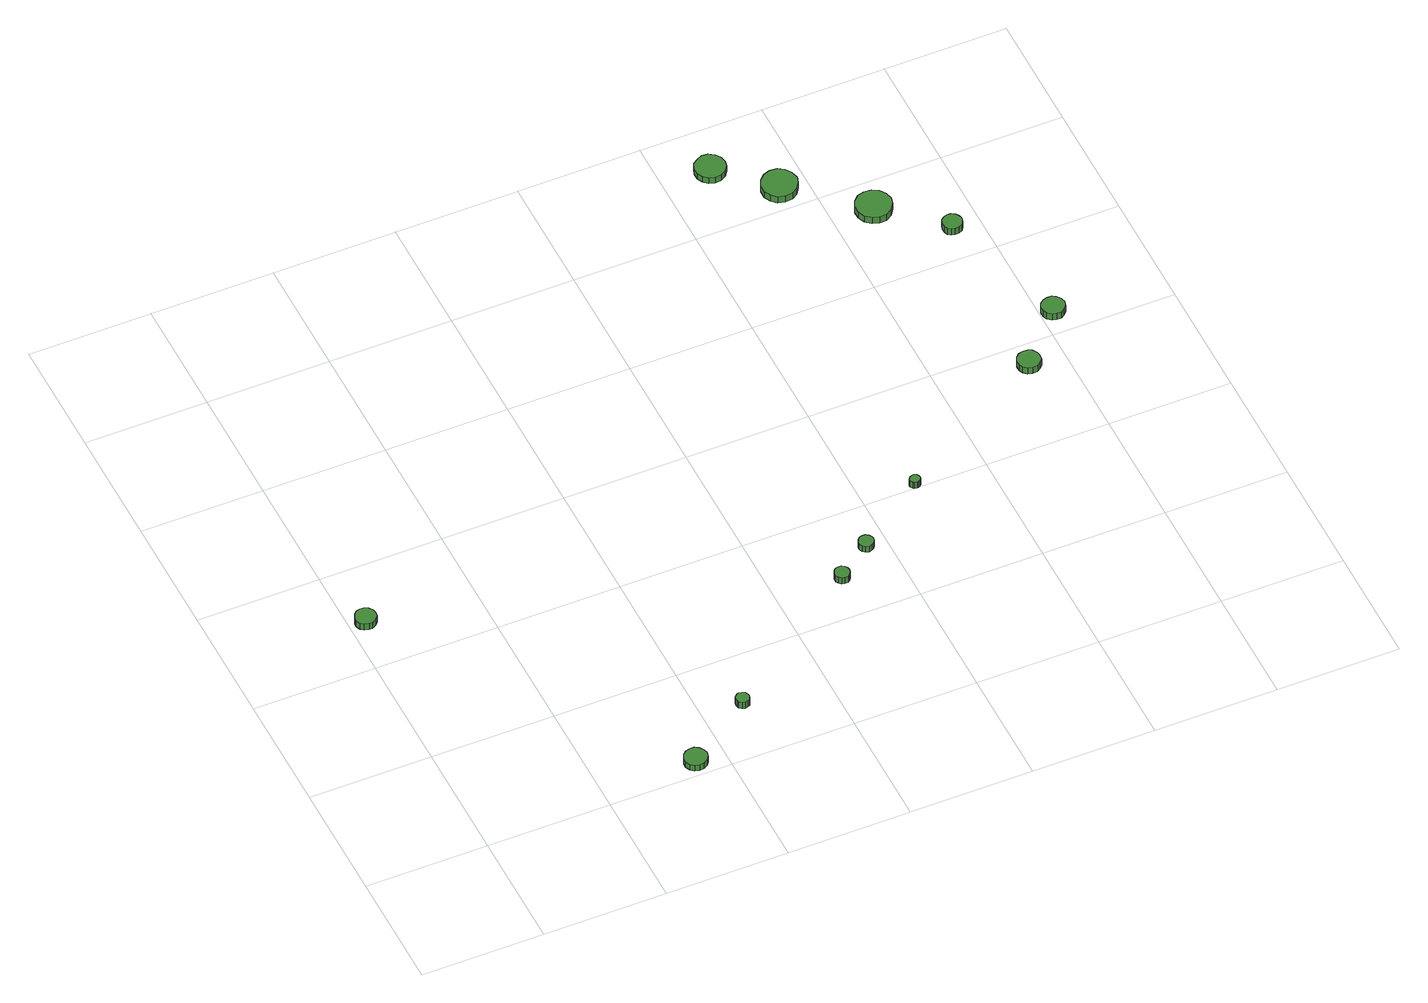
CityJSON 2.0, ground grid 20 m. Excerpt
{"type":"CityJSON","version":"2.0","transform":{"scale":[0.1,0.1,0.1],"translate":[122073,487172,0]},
"CityObjects":{
"tree1":{"type":"SolitaryVegetationObject","attributes":{"function":"something"},"geometry":[{"type":"MultiSurface","lod":"1","boundaries":[[[0,1,2,3,4,5,6,7,8,9,10,11,12,13,14]],[[15,16,17,18,19,20,21,22,23,24,25,26,27,28,29]],[[0,29,28,1]],[[1,28,27,2]],[[2,27,26,3]],[[3,26,25,4]],[[4,25,24,5]],[[5,24,23,6]],[[6,23,22,7]],[[7,22,21,8]],[[8,21,20,9]],[[9,20,19,10]],[[10,19,18,11]],[[11,18,17,12]],[[12,17,16,13]],[[13,16,15,14]],[[14,15,29,0]]]}]},
"tree2":{"type":"SolitaryVegetationObject","attributes":{"function":"something"},"geometry":[{"type":"MultiSurface","lod":"1","boundaries":[[[30,31,32,33,34,35,36,37,38,39,40,41,42,43,44]],[[45,46,47,48,49,50,51,52,53,54,55,56,57,58,59]],[[30,59,58,31]],[[31,58,57,32]],[[32,57,56,33]],[[33,56,55,34]],[[34,55,54,35]],[[35,54,53,36]],[[36,53,52,37]],[[37,52,51,38]],[[38,51,50,39]],[[39,50,49,40]],[[40,49,48,41]],[[41,48,47,42]],[[42,47,46,43]],[[43,46,45,44]],[[44,45,59,30]]]}]},
"tree3":{"type":"SolitaryVegetationObject","attributes":{"function":"something"},"geometry":[{"type":"MultiSurface","lod":"1","boundaries":[[[60,61,62,63,64,65,66,67,68,69,70,71,72,73,74]],[[75,76,77,78,79,80,81,82,83,84,85,86,87,88,89]],[[60,89,88,61]],[[61,88,87,62]],[[62,87,86,63]],[[63,86,85,64]],[[64,85,84,65]],[[65,84,83,66]],[[66,83,82,67]],[[67,82,81,68]],[[68,81,80,69]],[[69,80,79,70]],[[70,79,78,71]],[[71,78,77,72]],[[72,77,76,73]],[[73,76,75,74]],[[74,75,89,60]]]}]},
"tree4":{"type":"SolitaryVegetationObject","attributes":{"function":"something"},"geometry":[{"type":"MultiSurface","lod":"1","boundaries":[[[90,91,92,93,94,95,96,97,98,99,100,101,102,103,104]],[[105,106,107,108,109,110,111,112,113,114,115,116,117,118,119]],[[90,119,118,91]],[[91,118,117,92]],[[92,117,116,93]],[[93,116,115,94]],[[94,115,114,95]],[[95,114,113,96]],[[96,113,112,97]],[[97,112,111,98]],[[98,111,110,99]],[[99,110,109,100]],[[100,109,108,101]],[[101,108,107,102]],[[102,107,106,103]],[[103,106,105,104]],[[104,105,119,90]]]}]},
"tree5":{"type":"SolitaryVegetationObject","attributes":{"function":"something"},"geometry":[{"type":"MultiSurface","lod":"1","boundaries":[[[120,121,122,123,124,125,126,127,128,129,130,131,132,133,134]],[[135,136,137,138,139,140,141,142,143,144,145,146,147,148,149]],[[120,149,148,121]],[[121,148,147,122]],[[122,147,146,123]],[[123,146,145,124]],[[124,145,144,125]],[[125,144,143,126]],[[126,143,142,127]],[[127,142,141,128]],[[128,141,140,129]],[[129,140,139,130]],[[130,139,138,131]],[[131,138,137,132]],[[132,137,136,133]],[[133,136,135,134]],[[134,135,149,120]]]}]},
"tree6":{"type":"SolitaryVegetationObject","attributes":{"function":"something"},"geometry":[{"type":"MultiSurface","lod":"1","boundaries":[[[150,151,152,153,154,155,156,157,158,159,160,161,162,163,164]],[[165,166,167,168,169,170,171,172,173,174,175,176,177,178,179]],[[150,179,178,151]],[[151,178,177,152]],[[152,177,176,153]],[[153,176,175,154]],[[154,175,174,155]],[[155,174,173,156]],[[156,173,172,157]],[[157,172,171,158]],[[158,171,170,159]],[[159,170,169,160]],[[160,169,168,161]],[[161,168,167,162]],[[162,167,166,163]],[[163,166,165,164]],[[164,165,179,150]]]}]},
"tree7":{"type":"SolitaryVegetationObject","attributes":{"function":"something"},"geometry":[{"type":"MultiSurface","lod":"1","boundaries":[[[180,181,182,183,184,185,186,187,188,189,190,191,192,193,194]],[[195,196,197,198,199,200,201,202,203,204,205,206,207,208,209]],[[180,209,208,181]],[[181,208,207,182]],[[182,207,206,183]],[[183,206,205,184]],[[184,205,204,185]],[[185,204,203,186]],[[186,203,202,187]],[[187,202,201,188]],[[188,201,200,189]],[[189,200,199,190]],[[190,199,198,191]],[[191,198,197,192]],[[192,197,196,193]],[[193,196,195,194]],[[194,195,209,180]]]}]},
"tree8":{"type":"SolitaryVegetationObject","attributes":{"function":"something"},"geometry":[{"type":"MultiSurface","lod":"1","boundaries":[[[210,211,212,213,214,215,216,217,218,219,220,221,222,223,224]],[[225,226,227,228,229,230,231,232,233,234,235,236,237,238,239]],[[210,239,238,211]],[[211,238,237,212]],[[212,237,236,213]],[[213,236,235,214]],[[214,235,234,215]],[[215,234,233,216]],[[216,233,232,217]],[[217,232,231,218]],[[218,231,230,219]],[[219,230,229,220]],[[220,229,228,221]],[[221,228,227,222]],[[222,227,226,223]],[[223,226,225,224]],[[224,225,239,210]]]}]},
"tree9":{"type":"SolitaryVegetationObject","attributes":{"function":"something"},"geometry":[{"type":"MultiSurface","lod":"1","boundaries":[[[240,241,242,243,244,245,246,247,248,249,250,251,252,253,254]],[[255,256,257,258,259,260,261,262,263,264,265,266,267,268,269]],[[240,269,268,241]],[[241,268,267,242]],[[242,267,266,243]],[[243,266,265,244]],[[244,265,264,245]],[[245,264,263,246]],[[246,263,262,247]],[[247,262,261,248]],[[248,261,260,249]],[[249,260,259,250]],[[250,259,258,251]],[[251,258,257,252]],[[252,257,256,253]],[[253,256,255,254]],[[254,255,269,240]]]}]},
"tree10":{"type":"SolitaryVegetationObject","attributes":{"function":"something"},"geometry":[{"type":"MultiSurface","lod":"1","boundaries":[[[270,271,272,273,274,275,276,277,278,279,280,281,282,283,284]],[[285,286,287,288,289,290,291,292,293,294,295,296,297,298,299]],[[270,299,298,271]],[[271,298,297,272]],[[272,297,296,273]],[[273,296,295,274]],[[274,295,294,275]],[[275,294,293,276]],[[276,293,292,277]],[[277,292,291,278]],[[278,291,290,279]],[[279,290,289,280]],[[280,289,288,281]],[[281,288,287,282]],[[282,287,286,283]],[[283,286,285,284]],[[284,285,299,270]]]}]},
"tree11":{"type":"SolitaryVegetationObject","attributes":{"function":"something"},"geometry":[{"type":"MultiSurface","lod":"1","boundaries":[[[300,301,302,303,304,305,306,307,308,309,310,311,312,313,314]],[[315,316,317,318,319,320,321,322,323,324,325,326,327,328,329]],[[300,329,328,301]],[[301,328,327,302]],[[302,327,326,303]],[[303,326,325,304]],[[304,325,324,305]],[[305,324,323,306]],[[306,323,322,307]],[[307,322,321,308]],[[308,321,320,309]],[[309,320,319,310]],[[310,319,318,311]],[[311,318,317,312]],[[312,317,316,313]],[[313,316,315,314]],[[314,315,329,300]]]}]},
"tree12":{"type":"SolitaryVegetationObject","attributes":{"function":"something"},"geometry":[{"type":"MultiSurface","lod":"1","boundaries":[[[330,331,332,333,334,335,336,337,338,339,340,341,342,343,344]],[[345,346,347,348,349,350,351,352,353,354,355,356,357,358,359]],[[330,359,358,331]],[[331,358,357,332]],[[332,357,356,333]],[[333,356,355,334]],[[334,355,354,335]],[[335,354,353,336]],[[336,353,352,337]],[[337,352,351,338]],[[338,351,350,339]],[[339,350,349,340]],[[340,349,348,341]],[[341,348,347,342]],[[342,347,346,343]],[[343,346,345,344]],[[344,345,359,330]]]}]}
},
"vertices":[
[43,492,15],[42,499,15],[37,505,15],[31,508,15],[25,509,15],[18,507,15],[13,502,15],[10,496,15],[10,489,15],[13,482,15],[18,478,15],[25,476,15],[31,476,15],[37,480,15],[42,485,15],[42,485,2],[37,480,2],[31,476,2],[25,476,2],[18,478,2],[13,482,2],[10,489,2],[10,496,2],[13,502,2],[18,507,2],[25,509,2],[31,508,2],[37,505,2],[42,499,2],[43,492,2],
[371,25,16],[369,32,16],[364,39,16],[358,43,16],[350,43,16],[343,41,16],[337,36,16],[334,29,16],[334,21,16],[337,14,16],[343,9,16],[350,7,16],[358,7,16],[364,11,16],[369,17,16],[369,17,4],[364,11,4],[358,7,4],[350,7,4],[343,9,4],[337,14,4],[334,21,4],[334,29,4],[337,36,4],[343,41,4],[350,43,4],[358,43,4],[364,39,4],[369,32,4],[371,25,4],
[475,102,20],[474,106,20],[472,110,20],[468,112,20],[463,113,20],[459,112,20],[455,108,20],[454,104,20],[454,100,20],[455,96,20],[459,93,20],[463,91,20],[468,92,20],[472,94,20],[474,98,20],[474,98,7],[472,94,7],[468,92,7],[463,91,7],[459,93,7],[455,96,7],[454,100,7],[454,104,7],[455,108,7],[459,112,7],[463,113,7],[468,112,7],[472,110,7],[474,106,7],[475,102,7],
[718,274,20],[717,279,20],[714,283,20],[710,286,20],[705,286,20],[700,285,20],[696,281,20],[694,277,20],[694,271,20],[696,267,20],[700,263,20],[705,262,20],[710,262,20],[714,265,20],[717,269,20],[717,269,7],[714,265,7],[710,262,7],[705,262,7],[700,263,7],[696,267,7],[694,271,7],[694,277,7],[696,281,7],[700,285,7],[705,286,7],[710,286,7],[714,283,7],[717,279,7],[718,274,7],
[778,319,18],[777,324,18],[774,328,18],[770,331,18],[765,331,18],[760,330,18],[756,326,18],[754,322,18],[754,317,18],[756,312,18],[760,309,18],[765,307,18],[770,308,18],[774,310,18],[777,314,18],[777,314,6],[774,310,6],[770,308,6],[765,307,6],[760,309,6],[756,312,6],[754,317,6],[754,322,6],[756,326,6],[760,330,6],[765,331,6],[770,331,6],[774,328,6],[777,324,6],[778,319,6],
[893,403,20],[892,406,20],[890,409,20],[887,411,20],[884,411,20],[880,410,20],[878,408,20],[876,405,20],[876,401,20],[878,398,20],[880,396,20],[884,395,20],[887,395,20],[890,397,20],[892,400,20],[892,400,7],[890,397,7],[887,395,7],[884,395,7],[880,396,7],[878,398,7],[876,401,7],[876,405,7],[878,408,7],[880,410,7],[884,411,7],[887,411,7],[890,409,7],[892,406,7],[893,403,7],
[901,1116,15],[899,1126,15],[893,1134,15],[884,1140,15],[874,1141,15],[865,1137,15],[857,1131,15],[853,1121,15],[853,1111,15],[857,1102,15],[865,1095,15],[874,1092,15],[884,1093,15],[893,1098,15],[899,1106,15],[899,1106,3],[893,1098,3],[884,1093,3],[874,1092,3],[865,1095,3],[857,1102,3],[853,1111,3],[853,1121,3],[857,1131,3],[865,1137,3],[874,1141,3],[884,1140,3],[893,1134,3],[899,1126,3],[901,1116,3],
[985,1042,15],[982,1054,15],[975,1064,15],[965,1070,15],[953,1071,15],[942,1067,15],[933,1059,15],[928,1048,15],[928,1036,15],[933,1025,15],[942,1017,15],[953,1014,15],[965,1015,15],[975,1021,15],[982,1031,15],[982,1031,2],[975,1021,2],[965,1015,2],[953,1014,2],[942,1017,2],[933,1025,2],[928,1036,2],[928,1048,2],[933,1059,2],[942,1067,2],[953,1071,2],[965,1070,2],[975,1064,2],[982,1054,2],[985,1042,2],
[1159,556,19],[1158,563,19],[1153,570,19],[1147,573,19],[1139,574,19],[1132,572,19],[1126,567,19],[1123,560,19],[1123,552,19],[1126,545,19],[1132,540,19],[1139,538,19],[1147,538,19],[1153,542,19],[1158,548,19],[1158,548,6],[1153,542,6],[1147,538,6],[1139,538,6],[1132,540,6],[1126,545,6],[1123,552,6],[1123,560,6],[1126,567,6],[1132,572,6],[1139,574,6],[1147,573,6],[1153,570,6],[1158,563,6],[1159,556,6],
[1094,944,16],[1091,955,16],[1084,965,16],[1074,971,16],[1062,972,16],[1051,969,16],[1042,961,16],[1037,950,16],[1037,938,16],[1042,927,16],[1051,919,16],[1062,915,16],[1074,916,16],[1084,922,16],[1091,932,16],[1091,932,3],[1084,922,3],[1074,916,3],[1062,915,3],[1051,919,3],[1042,927,3],[1037,938,3],[1037,950,3],[1042,961,3],[1051,969,3],[1062,972,3],[1074,971,3],[1084,965,3],[1091,955,3],[1094,944,3],
[1238,640,20],[1236,648,20],[1231,654,20],[1225,658,20],[1217,658,20],[1210,656,20],[1204,651,20],[1201,644,20],[1201,636,20],[1204,629,20],[1210,624,20],[1217,622,20],[1225,622,20],[1231,626,20],[1236,632,20],[1236,632,7],[1231,626,7],[1225,622,7],[1217,622,7],[1210,624,7],[1204,629,7],[1201,636,7],[1201,644,7],[1204,651,7],[1210,656,7],[1217,658,7],[1225,658,7],[1231,654,7],[1236,648,7],[1238,640,7],
[1171,860,19],[1169,866,19],[1166,871,19],[1160,875,19],[1153,875,19],[1147,873,19],[1142,869,19],[1140,863,19],[1140,856,19],[1142,850,19],[1147,846,19],[1153,844,19],[1160,845,19],[1166,848,19],[1169,853,19],[1169,853,6],[1166,848,6],[1160,845,6],[1153,844,6],[1147,846,6],[1142,850,6],[1140,856,6],[1140,863,6],[1142,869,6],[1147,873,6],[1153,875,6],[1160,875,6],[1166,871,6],[1169,866,6],[1171,860,6]
]}
